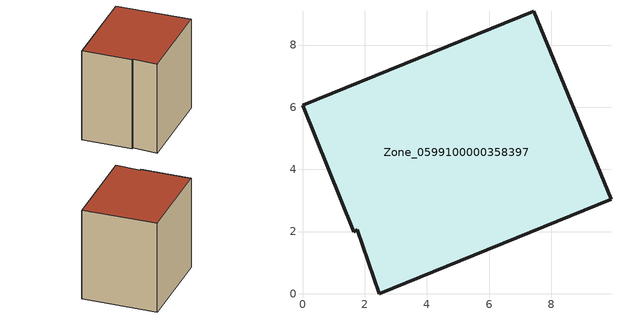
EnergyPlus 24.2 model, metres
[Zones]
Zone_0599100000358397
 floor ground (C_G): 0,6.06 7.43,9.09 9.92,3.04 2.47,0 1.76,2.06 1.66,1.99 z3.64
 wall outside (C_F): 9.92,3.04 7.43,9.09 0,6.06 1.66,1.99 1.76,2.06 2.47,0 9.92,3.04 z3.64:11.91
 roof outside (C_R): 7.43,9.09 0,6.06 1.66,1.99 1.76,2.06 2.47,0 9.92,3.04 z11.91
[BUILDING]
Pand.0599100000358397: North Axis=0; Terrain=City; Loads Convergence Tolerance Value=0.04; Temperature Convergence Tolerance Value=0.4; Solar Distribution=FullExterior; Maximum Number of Warmup Days=25; Minimum Number of Warmup Days=1
[Site:Location]
Rotterdam.The.Hague.AP_ZH_NLD Design_Conditions: Latitude=51.96; Longitude=4.45; Time Zone=1; Elevation=-4.5
[SITE:GROUNDTEMPERATURE:BUILDINGSURFACE]
18, 18, 18, 18, 18, 18, 18, 18, 18, 18, 18, 18
[MATERIAL] Thermal Absorptance=0.9; Solar Absorptance=0.7; Visible Absorptance=0.7
Name | Roughness | Thickness | Conductivity | Density | Specific Heat
G.TC.1992-2005 | MediumSmooth | 0.15 | 0.06 | 540 | 1210
F.TC.1992-2005 | Rough | 0.3 | 0.12 | 1920 | 840
R.TC.1992-2005 | MediumRough | 0.2 | 0.08 | 1500 | 1000
[CONSTRUCTION]
C_G: G.TC.1992-2005
C_F: F.TC.1992-2005
C_R: R.TC.1992-2005
[ZONE]
Zone_0599100000358397: Type=1; Multiplier=1; Ceiling Height=Autocalculate; Volume=Autocalculate; Floor Area=autocalculate; Part of Total Floor Area=Yes
[ZONEINFILTRATION:DESIGNFLOWRATE]
Infil_Zone_0599100000358397: Zone or ZoneList or Space or SpaceList=Zone_0599100000358397; Schedule=AlwaysOn; Design Flow Rate Calculation Method=Flow/Area; Flow Rate per Floor Area=0.0015; Constant Term Coefficient=1; Temperature Term Coefficient=0; Velocity Term Coefficient=0; Velocity Squared Term Coefficient=0
[HVACTEMPLATE:ZONE:IDEALLOADSAIRSYSTEM]
Zone_0599100000358397: Maximum Heating Supply Air Temperature=50; Minimum Cooling Supply Air Temperature=13; Maximum Heating Supply Air Humidity Ratio=0.0156; Minimum Cooling Supply Air Humidity Ratio=0.0077; Heating Limit=NoLimit; Cooling Limit=NoLimit; Dehumidification Control Type=ConstantSensibleHeatRatio; Cooling Sensible Heat Ratio=0.7; Dehumidification Setpoint=60; Humidification Control Type=None; Humidification Setpoint=30; Outdoor Air Method=None; Outdoor Air Flow Rate per Person=0.00944; Outdoor Air Flow Rate per Zone Floor Area=0; Outdoor Air Flow Rate per Zone=0; Demand Controlled Ventilation Type=None; Outdoor Air Economizer Type=NoEconomizer; Heat Recovery Type=None; Sensible Heat Recovery Effectiveness=0.7; Latent Heat Recovery Effectiveness=0.65
[ZONECONTROL:THERMOSTAT]
ThermostatControl_Zone_0599100000358397: Zone or ZoneList=Zone_0599100000358397; Control Type Schedule=DualSetpointControlType; Control 1=Thermostat_Zone_0599100000358397; Temperature Difference Between Cutout And Setpoint=0
[THERMOSTATSETPOINT:DUALSETPOINT]
Thermostat_Zone_0599100000358397: Heating Setpoint Temperature Schedule=HeatingSetpoint_Zone_0599100000358397; Cooling Setpoint Temperature Schedule=CoolingSetpoint_Zone_0599100000358397
[SCHEDULE:COMPACT]
HeatingSetpoint_Zone_0599100000358397: Through: 12/31, For: AllDays, Until: 24:00, 21
CoolingSetpoint_Zone_0599100000358397: Through: 12/31, For: AllDays, Until: 24:00, 24
DualSetpointControlType: Through: 12/31, For: AllDays, Until: 24:00, 4
AlwaysOn: Through: 12/31, For: AllDays, Until: 24:00, 1
